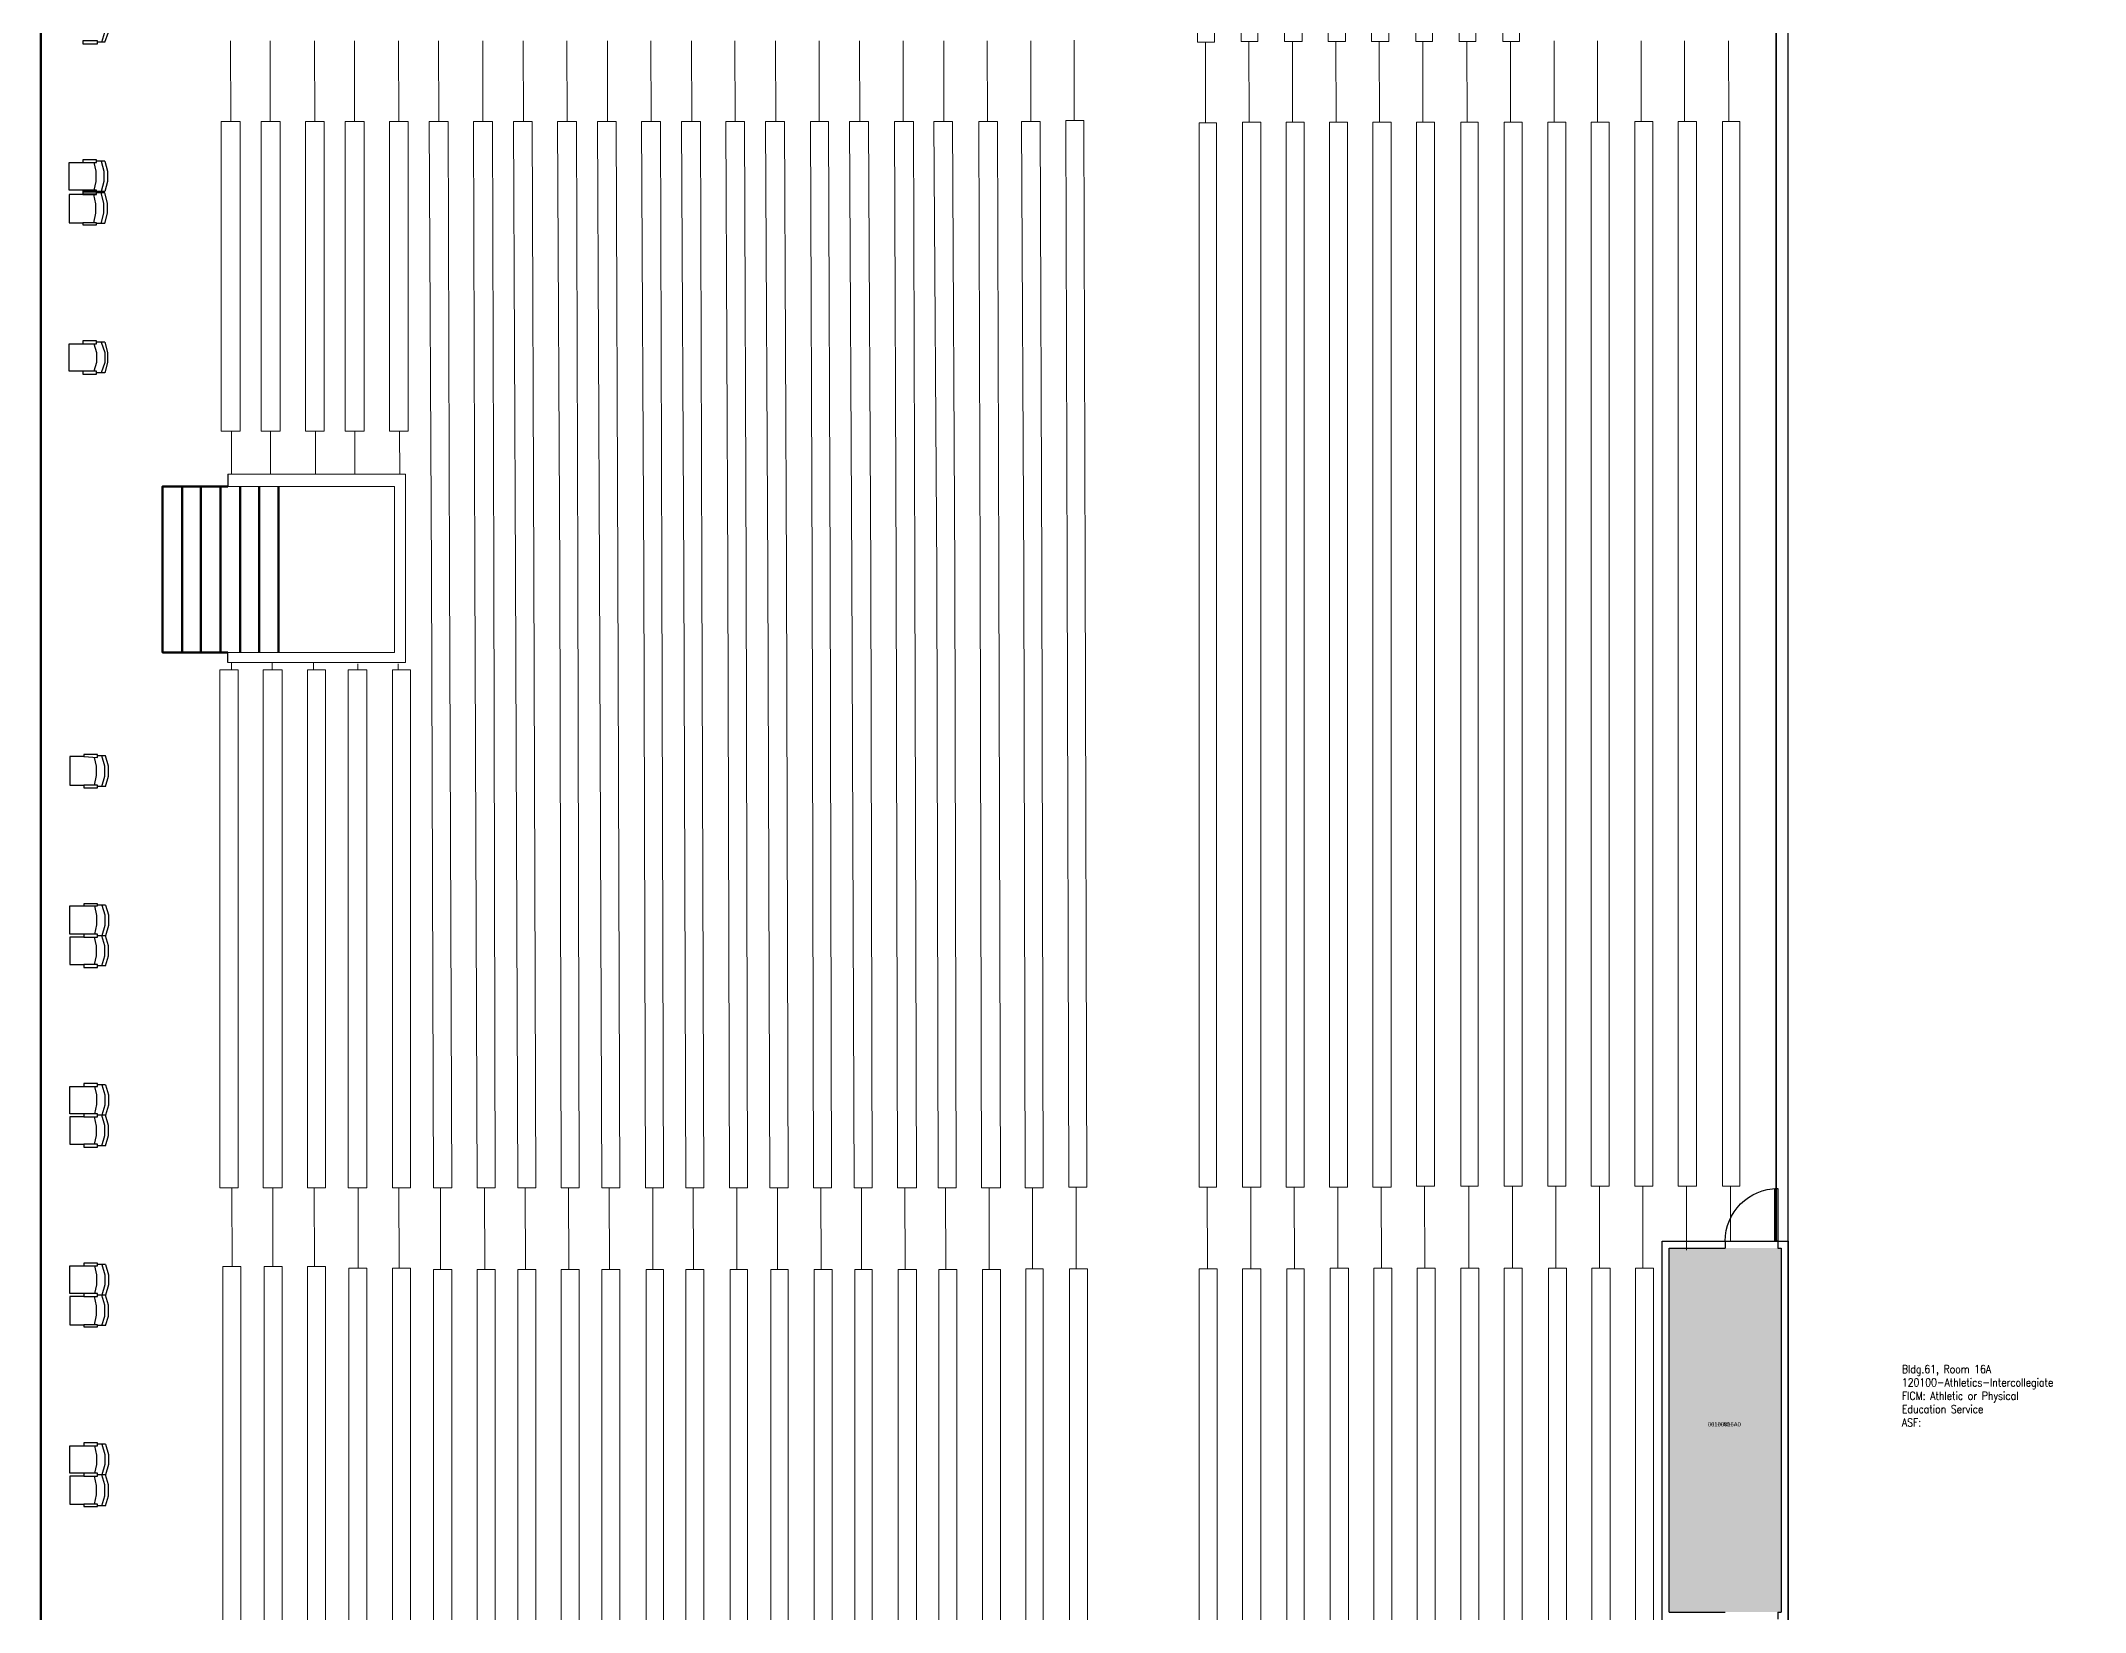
# Model space of a CAD drawing. Header units: inches. Extents: x -8 to 1160, y -269 to 3507.
# Drawn here: x -8 to 1160, y 1723 to 2621 of the extents above; entities that cross this region are included whole.
import ezdxf

# ---------------------------------------------------------------- set-up
doc = ezdxf.new("R2010")
doc.units = ezdxf.units.IN
doc.header["$LTSCALE"] = 10
doc.header["$MEASUREMENT"] = 0
for name, color, linetype in [('A-DOOR', 2, 'CONTINUOUS'), ('A-FLOR', 3, 'CONTINUOUS'), ('A-IDEN-RNUM', 7, 'CONTINUOUS'), ('A-IDEN-SNUM', 4, 'CONTINUOUS'), ('A-IDEN-VNUM', 4, 'CONTINUOUS'), ('A-ROOF', 2, 'CONTINUOUS'), ('A-WALL', 5, 'CONTINUOUS'), ('Rooms-Category-Color', 7, 'CONTINUOUS'), ('Rooms-College-Color', 7, 'CONTINUOUS'), ('Rooms-Department-Color', 7, 'CONTINUOUS'), ('Rooms-Division-Color', 7, 'CONTINUOUS'), ('Rooms-Information', 7, 'CONTINUOUS')]:
    doc.layers.add(name, color=color, linetype=linetype)
doc.styles.add('ROOMVNUMBER', font='simplex.shx', dxfattribs={"width": 0.85})

msp = doc.modelspace()

# ---------------------------------------------------------------- hatches: boundary and pattern name
at = {"layer": 'Rooms-Category-Color', "true_color": 0xfbafa2}
msp.add_hatch(color=21, dxfattribs=at).paths.add_polyline_path([(922.5, 1931), (986.5, 1931), (986.5, 1723), (922.5, 1723)])
at = {"layer": 'Rooms-College-Color', "true_color": 0xadadad}
msp.add_hatch(color=253, dxfattribs=at).paths.add_polyline_path([(922.5, 1931), (986.5, 1931), (986.5, 1723), (922.5, 1723)])
at = {"layer": 'Rooms-Department-Color', "true_color": 0x604aed}
msp.add_hatch(color=173, dxfattribs=at).paths.add_polyline_path([(922.5, 1931), (986.5, 1931), (986.5, 1723), (922.5, 1723)])
at = {"layer": 'Rooms-Division-Color', "true_color": 0x604aed}
msp.add_hatch(color=173, dxfattribs=at).paths.add_polyline_path([(922.5, 1931), (986.5, 1931), (986.5, 1723), (922.5, 1723)])

# ---------------------------------------------------------------- linework, layer by layer
at = {"layer": 'A-DOOR'}
for p, q in [((982.8, 1935, -1.7), (982.8, 1965, -1.7)), ((982.8, 1965, -1.7), (984.5, 1965, -1.7)), ((984.5, 1965, -1.7), (984.5, 1935, -1.7)), ((984.5, 1935, -1.7), (982.8, 1935, -1.7))]:
    msp.add_line(p, q, dxfattribs=at)
at = {"layer": 'A-DOOR', "extrusion": (0, 0, -1)}
msp.add_arc((-984.5, 1935, 1.7), 30, 360, 90, dxfattribs=at)
at = {"layer": 'A-FLOR'}
msp.add_line((954.5, 1935, -1.7), (984.5, 1935, -1.7), dxfattribs=at)
at = {"layer": 'A-FLOR', "lineweight": 53}
for points in [[(-6.7, -2.9), (-7.5, -2.9), (-7.5, 3386.6), (45.4, 3386.6), (45.4, 3315.3), (213.8, 3394.7)], [(99.3, 2366.2), (62, 2366.2), (62, 2271.4), (99.3, 2271.4)], [(73.2, 2366.2), (73.2, 2271.4)], [(83.9, 2366.2), (83.9, 2271.4)], [(95.1, 2366.2), (95.1, 2271.4)], [(106.3, 2366.2), (106.3, 2271.4)], [(117.1, 2366.2), (117.1, 2271.4)], [(128.2, 2366.2), (128.2, 2271.4)]]:
    msp.add_lwpolyline(points, dxfattribs=at)
at = {"layer": 'A-FLOR', "lineweight": 35, "elevation": -1.7}
msp.add_lwpolyline([(983.5, 1935), (983.5, 3229.3), (656.4, 3229.8), (656.4, 3241.8), (49.2, 3242.6)], dxfattribs=at)
at = {"layer": 'A-FLOR', "lineweight": 5}
for points in [[(653.1, 2620), (662.7, 2620), (662.7, 3198.3), (653.1, 3198.3), (653.1, 2620)], [(678, 2620.4), (687.5, 2620.4), (687.5, 3198.3), (678, 3198.3), (678, 2620.4)], [(702.8, 2620.4), (712.8, 2620.4), (712.8, 3198.3), (702.8, 3198.3), (702.8, 2620.4)], [(727.7, 2620.4), (737.6, 2620.4), (737.6, 3198.3), (727.7, 3198.3), (727.7, 2620.4)], [(752.5, 2620.4), (762.4, 2620.4), (762.4, 3198.3), (752.5, 3198.3), (752.5, 2620.4)], [(777.8, 2620.4), (787.3, 2620.4), (787.3, 3198.7), (777.8, 3198.7), (777.8, 2620.4)], [(802.6, 2620.4), (812.1, 2620.4), (812.1, 3198.7), (802.6, 3198.7), (802.6, 2620.4)], [(827.4, 2620.4), (836.9, 2620.4), (836.9, 3198.7), (827.4, 3198.7), (827.4, 2620.4)], [(95.5, 2397.7), (106.3, 2397.7), (106.3, 2574.8), (95.5, 2574.8), (95.5, 2397.7)], [(118.3, 2397.7), (129.1, 2397.7), (129.1, 2574.8), (118.3, 2574.8), (118.3, 2397.7)], [(143.6, 2397.7), (154.3, 2397.7), (154.3, 2574.8), (143.6, 2574.8), (143.6, 2397.7)], [(166.3, 2397.7), (177.1, 2397.7), (177.1, 2574.8), (166.3, 2574.8), (166.3, 2397.7)], [(191.6, 2397.7), (202.3, 2397.7), (202.3, 2574.8), (191.6, 2574.8), (191.6, 2397.7)], [(225.9, 2317.3), (225.1, 2574.8), (214.3, 2574.8), (215.6, 2317.3)], [(251.2, 2317.3), (250.4, 2574.8), (239.6, 2574.8), (240.4, 2317.3)], [(274, 2317.3), (273.1, 2574.8), (262.4, 2574.8), (263.6, 2317.3)], [(299.2, 2317.3), (298.4, 2574.8), (287.6, 2574.8), (288.9, 2317.3)], [(322, 2317.3), (321.1, 2574.8), (310.4, 2574.8), (311.6, 2317.3)], [(347.2, 2317.3), (346.4, 2574.8), (335.6, 2574.8), (336.9, 2317.3)], [(370, 2317.3), (369.2, 2574.8), (358.4, 2574.8), (359.6, 2317.3)], [(395.2, 2317.3), (394.4, 2574.8), (383.7, 2574.8), (384.9, 2317.3)], [(418.4, 2317.3), (417.2, 2574.8), (406.4, 2574.8), (407.7, 2317.3)], [(443.3, 2317.3), (442.4, 2574.8), (432.1, 2574.8), (432.9, 2317.3)], [(466.5, 2317.3), (465.2, 2574.8), (454.4, 2574.8), (455.7, 2317.3)], [(491.7, 2317.3), (490.9, 2574.8), (480.1, 2574.8), (480.9, 2317.3)], [(514.5, 2317.3), (513.2, 2574.8), (502.5, 2574.8), (504.1, 2317.3)], [(539.7, 2317.3), (538.9, 2574.8), (528.1, 2574.8), (529, 2317.3)], [(564.1, 2317.3), (563.3, 2574.8), (552.6, 2574.8), (553.8, 2317.3)], [(589, 2317.8), (588.2, 2575.2), (577.8, 2575.2), (578.6, 2317.8)], [(654, 1965.9), (663.9, 1965.9), (663.9, 2574), (654, 2574), (654, 1965.9)], [(678.8, 1965.9), (689.2, 1965.9), (689.2, 2574.4), (678.8, 2574.4), (678.8, 1965.9)], [(703.7, 1965.9), (714, 1965.9), (714, 2574.4), (703.7, 2574.4), (703.7, 1965.9)], [(728.5, 1965.9), (738.8, 1965.9), (738.8, 2574.4), (728.5, 2574.4), (728.5, 1965.9)], [(753.3, 1965.9), (763.7, 1965.9), (763.7, 2574.4), (753.3, 2574.4), (753.3, 1965.9)], [(778.2, 1966.3), (788.5, 1966.3), (788.5, 2574.4), (778.2, 2574.4), (778.2, 1966.3)], [(803.4, 1966.3), (813.4, 1966.3), (813.4, 2574.4), (803.4, 2574.4), (803.4, 1966.3)], [(828.3, 1966.3), (838.6, 1966.3), (838.6, 2574.4), (828.3, 2574.4), (828.3, 1966.3)], [(853.1, 1966.3), (863.4, 1966.3), (863.4, 2574.4), (853.1, 2574.4), (853.1, 1966.3)], [(877.9, 1966.3), (888.3, 1966.3), (888.3, 2574.4), (877.9, 2574.4), (877.9, 1966.3)], [(902.8, 1966.3), (913.1, 1966.3), (913.1, 2574.8), (902.8, 2574.8), (902.8, 1966.3)], [(927.6, 1966.3), (938, 1966.3), (938, 2574.8), (927.6, 2574.8), (927.6, 1966.3)], [(952.9, 1966.3), (962.8, 1966.3), (962.8, 2574.8), (952.9, 2574.8), (952.9, 1966.3)], [(215.6, 2317.3), (216.8, 1965.5), (227.2, 1965.5), (225.9, 2317.3)], [(240.4, 2317.3), (241.7, 1965.5), (252, 1965.5), (251.2, 2317.3)], [(263.6, 2317.3), (264.8, 1965.5), (275.2, 1965.5), (274, 2317.3)], [(288.9, 2317.3), (289.7, 1965.5), (300, 1965.5), (299.2, 2317.3)], [(311.6, 2317.3), (312.9, 1965.5), (323.2, 1965.5), (322, 2317.3)], [(336.9, 2317.3), (337.7, 1965.5), (348.1, 1965.5), (347.2, 2317.3)], [(359.6, 2317.3), (360.9, 1965.5), (371.2, 1965.5), (370, 2317.3)], [(384.9, 2317.3), (385.7, 1965.5), (396.1, 1965.5), (395.2, 2317.3)], [(407.7, 2317.3), (408.9, 1965.5), (419.3, 1965.5), (418.4, 2317.3)], [(432.9, 2317.3), (433.7, 1965.5), (444.1, 1965.5), (443.3, 2317.3)], [(455.7, 2317.3), (456.9, 1965.5), (467.3, 1965.5), (466.5, 2317.3)], [(480.9, 2317.3), (481.8, 1965.5), (492.5, 1965.5), (491.7, 2317.3)], [(504.1, 2317.3), (504.9, 1965.5), (515.3, 1965.5), (514.5, 2317.3)], [(529, 2317.3), (529.8, 1965.5), (540.6, 1965.5), (539.7, 2317.3)], [(553.8, 2317.3), (554.6, 1965.5), (565, 1965.5), (564.1, 2317.3)], [(578.6, 2317.8), (579.5, 1965.9), (589.8, 1965.9), (589, 2317.8)], [(94.7, 1965.5), (105.1, 1965.5), (105.1, 2261.5), (94.7, 2261.5), (94.7, 1965.5)], [(119.5, 1965.5), (130.3, 1965.5), (130.3, 2261.5), (119.5, 2261.5), (119.5, 1965.5)], [(144.8, 1965.5), (155.1, 1965.5), (155.1, 2261.5), (144.8, 2261.5), (144.8, 1965.5)], [(168, 1965.5), (178.7, 1965.5), (178.7, 2261.5), (168, 2261.5), (168, 1965.5)], [(193.2, 1965.5), (203.6, 1965.5), (203.6, 2261.5), (193.2, 2261.5), (193.2, 1965.5)], [(96.4, 1312.2), (106.7, 1312.2), (106.7, 1920.4), (96.4, 1920.4), (96.4, 1312.2)], [(120, 1312.2), (130.3, 1312.2), (130.3, 1920.4), (120, 1920.4), (120, 1312.2)], [(144.8, 1312.2), (155.1, 1312.2), (155.1, 1920.4), (144.8, 1920.4), (144.8, 1312.2)], [(168.4, 1311.4), (178.7, 1311.4), (178.7, 1919.5), (168.4, 1919.5), (168.4, 1311.4)], [(193.2, 1311.4), (203.6, 1311.4), (203.6, 1919.5), (193.2, 1919.5), (193.2, 1311.4)], [(216.8, 1310.6), (227.2, 1310.6), (227.2, 1918.7), (216.8, 1918.7), (216.8, 1310.6)], [(241.7, 1310.6), (252, 1310.6), (252, 1918.7), (241.7, 1918.7), (241.7, 1310.6)], [(264.8, 1310.6), (275.2, 1310.6), (275.2, 1918.7), (264.8, 1918.7), (264.8, 1310.6)], [(289.7, 1310.6), (300, 1310.6), (300, 1918.7), (289.7, 1918.7), (289.7, 1310.6)], [(312.9, 1310.6), (323.2, 1310.6), (323.2, 1918.7), (312.9, 1918.7), (312.9, 1310.6)], [(338.1, 1310.6), (348.1, 1310.6), (348.1, 1918.7), (338.1, 1918.7), (338.1, 1310.6)], [(360.9, 1310.6), (371.2, 1310.6), (371.2, 1918.7), (360.9, 1918.7), (360.9, 1310.6)], [(386.1, 1310.6), (396.1, 1310.6), (396.1, 1918.7), (386.1, 1918.7), (386.1, 1310.6)], [(409.3, 1310.6), (419.3, 1310.6), (419.3, 1918.7), (409.3, 1918.7), (409.3, 1310.6)], [(434.2, 1310.6), (444.5, 1310.6), (444.5, 1918.7), (434.2, 1918.7), (434.2, 1310.6)], [(457.3, 1310.6), (467.3, 1310.6), (467.3, 1918.7), (457.3, 1918.7), (457.3, 1310.6)], [(482.2, 1310.6), (492.5, 1310.6), (492.5, 1918.7), (482.2, 1918.7), (482.2, 1310.6)], [(505.4, 1310.6), (515.7, 1310.6), (515.7, 1918.7), (505.4, 1918.7), (505.4, 1310.6)], [(530.2, 1310.6), (540.6, 1310.6), (540.6, 1918.7), (530.2, 1918.7), (530.2, 1310.6)], [(555, 1310.6), (565, 1310.6), (565, 1919.1), (555, 1919.1), (555, 1310.6)], [(579.9, 1310.6), (590.2, 1310.6), (590.2, 1919.1), (579.9, 1919.1), (579.9, 1310.6)], [(654, 1311), (664.3, 1311), (664.3, 1919.1), (654, 1919.1), (654, 1311)], [(678.8, 1311), (689.2, 1311), (689.2, 1919.1), (678.8, 1919.1), (678.8, 1311)], [(704.1, 1310.6), (714, 1310.6), (714, 1919.1), (704.1, 1919.1), (704.1, 1310.6)], [(728.9, 1311), (739.3, 1311), (739.3, 1919.5), (728.9, 1919.5), (728.9, 1311)], [(753.7, 1311), (764.1, 1311), (764.1, 1919.5), (753.7, 1919.5), (753.7, 1311)], [(778.6, 1311), (788.9, 1311), (788.9, 1919.5), (778.6, 1919.5), (778.6, 1311)], [(803.4, 1311.4), (813.8, 1311.4), (813.8, 1919.5), (803.4, 1919.5), (803.4, 1311.4)], [(828.3, 1311.4), (838.6, 1311.4), (838.6, 1919.5), (828.3, 1919.5), (828.3, 1311.4)], [(853.5, 1311.4), (863.9, 1311.4), (863.9, 1919.5), (853.5, 1919.5), (853.5, 1311.4)], [(878.3, 1311.4), (888.7, 1311.4), (888.7, 1919.5), (878.3, 1919.5), (878.3, 1311.4)], [(903.2, 1311.4), (913.5, 1311.4), (913.5, 1919.5), (903.2, 1919.5), (903.2, 1311.4)]]:
    msp.add_lwpolyline(points, dxfattribs=at)
at = {"layer": 'A-FLOR', "lineweight": 25}
for points in [[(27.2, 2620), (28.9, 2625.8), (28.9, 2631.5), (27.2, 2637.3)], [(28.9, 2620), (31, 2625.8), (31, 2631.5), (28.9, 2637.3)], [(16.5, 2619.1), (24.8, 2619.1), (24.8, 2620.8), (16.5, 2620.8), (16.5, 2619.1)], [(28.9, 2620), (24.8, 2620)], [(16.5, 2535.5), (8.6, 2535.5), (8.6, 2551.2), (16.5, 2551.2)], [(16.5, 2551.2), (24.3, 2551.2), (24.3, 2552.9), (16.5, 2552.9), (16.5, 2551.2)], [(22.7, 2551.2), (23.9, 2546.3), (23.9, 2540.5), (22.7, 2535.5)], [(28.9, 2552.1), (24.3, 2552.1)], [(26.8, 2552.1), (28.5, 2546.3), (28.5, 2540.5), (26.8, 2534.7)], [(28.9, 2552.1), (30.5, 2546.3), (30.5, 2540.5), (28.9, 2534.7)], [(16.5, 2533.9), (24.3, 2533.9), (24.3, 2535.5), (16.5, 2535.5), (16.5, 2533.9)], [(16.5, 2533), (24.3, 2533), (24.3, 2534.7), (16.5, 2534.7), (16.5, 2533)], [(28.9, 2534.7), (24.3, 2534.7)], [(28.9, 2533.9), (24.3, 2533.9)], [(26.8, 2516.5), (28.5, 2522.3), (28.5, 2528.1), (26.8, 2533.9)], [(28.9, 2516.5), (30.5, 2522.3), (30.5, 2528.1), (28.9, 2533.9)], [(16.5, 2533), (8.6, 2533), (8.6, 2516.9), (16.5, 2516.9)], [(22.7, 2516.9), (23.9, 2522.3), (23.9, 2527.6), (22.7, 2533)], [(16.5, 2515.6), (24.3, 2515.6), (24.3, 2516.9), (16.5, 2516.9), (16.5, 2515.6)], [(28.9, 2516.5), (24.3, 2516.5)], [(16.5, 2432), (8.6, 2432), (8.6, 2447.7), (16.5, 2447.7)], [(16.5, 2447.7), (24.3, 2447.7), (24.3, 2449.4), (16.5, 2449.4), (16.5, 2447.7)], [(22.7, 2447.7), (24.3, 2442.8), (24.3, 2437), (22.7, 2432)], [(28.9, 2448.6), (24.3, 2448.6)], [(26.8, 2448.6), (28.9, 2442.8), (28.9, 2437), (26.8, 2431.2)], [(28.9, 2448.6), (30.5, 2442.8), (30.5, 2437), (28.9, 2431.2)], [(16.5, 2430.4), (24.3, 2430.4), (24.3, 2432), (16.5, 2432), (16.5, 2430.4)], [(28.9, 2431.2), (24.3, 2431.2)], [(16.9, 2211.8), (9, 2211.8), (9, 2195.6), (16.9, 2195.6)], [(24.8, 2211.4), (24.8, 2213), (16.9, 2213), (16.9, 2211.8), (24.8, 2211.4)], [(23.1, 2195.6), (24.3, 2201), (24.3, 2206.4), (23.1, 2211.4)], [(29.3, 2212.2), (24.8, 2212.2)], [(27.2, 2194.8), (28.9, 2200.6), (28.9, 2206.4), (27.2, 2212.2)], [(29.3, 2194.8), (31, 2200.6), (31, 2206.4), (29.3, 2212.2)], [(16.9, 2194), (24.8, 2194), (24.8, 2195.6), (16.9, 2195.6), (16.9, 2194)], [(29.3, 2194.8), (24.8, 2194.8)], [(16.9, 2110.4), (9, 2110.4), (9, 2126.5), (16.9, 2126.5)], [(16.9, 2126.5), (24.8, 2126.5), (24.8, 2127.8), (16.9, 2127.8), (16.9, 2126.5)], [(23.1, 2126.5), (24.3, 2121.1), (24.3, 2115.7), (23.1, 2110.4)], [(29.3, 2126.9), (24.8, 2126.9)], [(27.2, 2126.9), (28.9, 2121.5), (28.9, 2115.3), (27.2, 2109.5)], [(29.3, 2126.9), (31, 2121.5), (31, 2115.3), (29.3, 2109.5)], [(16.9, 2108.7), (9, 2108.7), (9, 2093), (16.9, 2093)], [(16.9, 2108.7), (24.8, 2108.7), (24.8, 2110.4), (16.9, 2110.4), (16.9, 2108.7)], [(16.9, 2108.7), (24.8, 2108.7), (24.8, 2110.4), (16.9, 2110.4), (16.9, 2108.7)], [(23.1, 2093), (24.3, 2097.9), (24.3, 2103.7), (23.1, 2108.7)], [(29.3, 2109.5), (24.8, 2109.5)], [(29.3, 2109.5), (24.8, 2109.5)], [(27.2, 2092.2), (28.9, 2097.9), (28.9, 2103.7), (27.2, 2109.5)], [(29.3, 2092.2), (31, 2097.9), (31, 2103.7), (29.3, 2109.5)], [(16.9, 2091.3), (24.8, 2091.3), (24.8, 2093), (16.9, 2093), (16.9, 2091.3)], [(29.3, 2092.2), (24.8, 2092.2)], [(16.9, 2007.7), (9, 2007.7), (9, 2023.4), (16.9, 2023.4)], [(16.9, 2023.4), (24.8, 2023.4), (24.8, 2025.1), (16.9, 2025.1), (16.9, 2023.4)], [(23.1, 2023.4), (24.3, 2018.5), (24.3, 2013.1), (23.1, 2007.7)], [(29.3, 2024.3), (24.8, 2024.3)], [(27.2, 2024.3), (28.9, 2018.5), (28.9, 2012.7), (27.2, 2006.9)], [(29.3, 2024.3), (31, 2018.5), (31, 2012.7), (29.3, 2006.9)], [(16.9, 2006), (9, 2006), (9, 1990.3), (16.9, 1990.3)], [(16.9, 2006), (24.8, 2006), (24.8, 2007.7), (16.9, 2007.7), (16.9, 2006)], [(16.9, 2006), (24.8, 2006), (24.8, 2007.7), (16.9, 2007.7), (16.9, 2006)], [(23.1, 1990.3), (24.3, 1995.3), (24.3, 2000.7), (23.1, 2006)], [(29.3, 2006.9), (24.8, 2006.9)], [(29.3, 2006.9), (24.8, 2006.9)], [(27.2, 1989.5), (28.9, 1995.3), (28.9, 2001.1), (27.2, 2006.9)], [(29.3, 1989.5), (31, 1995.3), (31, 2001.1), (29.3, 2006.9)], [(16.9, 1988.7), (24.8, 1988.7), (24.8, 1990.3), (16.9, 1990.3), (16.9, 1988.7)], [(29.3, 1989.5), (24.8, 1989.5)], [(16.9, 1905), (9, 1905), (9, 1920.8), (16.9, 1920.8)], [(16.9, 1920.8), (24.8, 1920.8), (24.8, 1922.4), (16.9, 1922.4), (16.9, 1920.8)], [(23.1, 1920.8), (24.3, 1915.8), (24.3, 1910), (23.1, 1905)], [(29.3, 1921.6), (24.8, 1921.6)], [(27.2, 1921.6), (28.9, 1915.8), (28.9, 1910), (27.2, 1904.2)], [(29.3, 1921.6), (31, 1915.8), (31, 1910), (29.3, 1904.2)], [(16.9, 1903.4), (9, 1903.4), (9, 1887.2), (16.9, 1887.2)], [(16.9, 1903.4), (24.8, 1903.4), (24.8, 1905), (16.9, 1905), (16.9, 1903.4)], [(16.9, 1903.4), (24.8, 1903.4), (24.8, 1905), (16.9, 1905), (16.9, 1903.4)], [(23.1, 1887.2), (24.3, 1892.6), (24.3, 1898), (23.1, 1903.4)], [(29.3, 1904.2), (24.8, 1904.2)], [(29.3, 1904.2), (24.8, 1904.2)], [(27.2, 1886.8), (28.9, 1892.2), (28.9, 1898.4), (27.2, 1904.2)], [(29.3, 1886.8), (31, 1892.2), (31, 1898.4), (29.3, 1904.2)], [(16.9, 1886), (24.8, 1886), (24.8, 1887.2), (16.9, 1887.2), (16.9, 1886)], [(29.3, 1886.8), (24.8, 1886.8)], [(16.9, 1802.4), (9, 1802.4), (9, 1818.1), (16.9, 1818.1)], [(16.9, 1818.1), (24.8, 1818.1), (24.8, 1819.8), (16.9, 1819.8), (16.9, 1818.1)], [(23.1, 1818.1), (24.3, 1812.7), (24.3, 1807.3), (23.1, 1802.4)], [(29.3, 1818.9), (24.8, 1818.9)], [(27.2, 1818.9), (28.9, 1813.1), (28.9, 1807.3), (27.2, 1801.5)], [(29.3, 1818.9), (31, 1813.1), (31, 1807.3), (29.3, 1801.5)], [(16.9, 1800.7), (9, 1800.7), (9, 1784.6), (16.9, 1784.6)], [(16.9, 1800.7), (24.8, 1800.7), (24.8, 1802.4), (16.9, 1802.4), (16.9, 1800.7)], [(16.9, 1800.7), (24.8, 1800.7), (24.8, 1802.4), (16.9, 1802.4), (16.9, 1800.7)], [(23.1, 1784.6), (24.3, 1790), (24.3, 1795.3), (23.1, 1800.7)], [(29.3, 1801.5), (24.8, 1801.5)], [(29.3, 1801.5), (24.8, 1801.5)], [(27.2, 1783.7), (28.9, 1789.5), (28.9, 1795.8), (27.2, 1801.5)], [(29.3, 1783.7), (31, 1789.5), (31, 1795.8), (29.3, 1801.5)], [(16.9, 1783.3), (24.8, 1783.3), (24.8, 1784.6), (16.9, 1784.6), (16.9, 1783.3)], [(29.3, 1783.7), (24.8, 1783.7)]]:
    msp.add_lwpolyline(points, dxfattribs=at)
at = {"layer": 'A-FLOR', "lineweight": 9}
for points in [[(100.9, 2574.8), (100.7, 2620.8)], [(123.5, 2620.8), (123.5, 2574.8)], [(148.9, 2574.8), (148.8, 2620.8)], [(171.5, 2620.8), (171.5, 2574.8)], [(196.9, 2574.8), (196.8, 2620.8)], [(101.3, 2373.2), (101.3, 2397.7)], [(123.7, 2397.7), (123.7, 2373.2)], [(149.4, 2373.2), (149.3, 2397.7)], [(171.7, 2397.7), (171.7, 2373.2)], [(197.4, 2373.2), (197.3, 2397.7)], [(101.3, 2261.5), (101.3, 2265.6)], [(124.5, 2261.5), (124.5, 2265.6)], [(148.1, 2265.6), (148.1, 2261.5)], [(173.4, 2261.5), (173.4, 2264.8)], [(196.5, 2264.8), (196.6, 2261.5)], [(101.7, 1920.4), (101.6, 1965.5)], [(125, 1920.4), (124.9, 1965.5)], [(148.6, 1965.5), (148.7, 1920.4)], [(173.7, 1919.5), (173.7, 1965.5)], [(197, 1965.5), (197.1, 1919.5)]]:
    msp.add_lwpolyline(points, dxfattribs=at)
at = {"layer": 'A-FLOR', "lineweight": 9, "elevation": -1.7}
for points in [[(219.6, 2620.8), (219.7, 2574.8)], [(244.8, 2620.8), (244.9, 2574.8)], [(268, 2620.8), (268.1, 2574.8)], [(292.9, 2620.8), (293, 2574.8)], [(316.1, 2620.8), (316.1, 2574.8)], [(340.9, 2620.8), (341, 2574.8)], [(364.1, 2620.8), (364.2, 2574.8)], [(388.9, 2620.8), (389, 2574.8)], [(412.1, 2620.8), (412.2, 2574.8)], [(436.9, 2620.8), (437, 2574.8)], [(460.1, 2620.8), (460.2, 2574.8)], [(484.9, 2620.8), (485, 2574.8)], [(508.1, 2620.8), (508.2, 2574.8)], [(533, 2620.8), (533.1, 2574.8)], [(557.8, 2620.8), (557.9, 2574.8)], [(582.6, 2621.2), (582.7, 2575.2)], [(657.6, 2620), (657.7, 2574)], [(682.4, 2620.4), (682.5, 2574.4)], [(707.3, 2620.4), (707.3, 2574.4)], [(732.1, 2620.4), (732.2, 2574.4)], [(756.9, 2620.4), (757, 2574.4)], [(781.8, 2620.4), (781.8, 2574.4)], [(807, 2620.4), (807.1, 2574.4)], [(831.9, 2620.4), (831.9, 2574.4)], [(856.7, 2620.8), (856.8, 2574.4)], [(881.5, 2620.8), (881.6, 2574.4)], [(906.4, 2620.8), (906.4, 2574.8)], [(931.2, 2620.8), (931.3, 2574.8)], [(956.4, 2620.8), (956.5, 2574.8)], [(220.7, 1965.5), (220.7, 1918.7)], [(245.9, 1965.5), (246, 1918.7)], [(269.1, 1965.5), (269.2, 1918.7)], [(293.9, 1965.5), (294, 1918.7)], [(317.1, 1965.5), (317.2, 1918.7)], [(342, 1965.5), (342, 1918.7)], [(365.1, 1965.5), (365.2, 1918.7)], [(390, 1965.5), (390, 1918.7)], [(413.2, 1965.5), (413.2, 1918.7)], [(438, 1965.5), (438.1, 1918.7)], [(461.2, 1965.5), (461.2, 1918.7)], [(486, 1965.5), (486.1, 1918.7)], [(509.2, 1965.5), (509.3, 1918.7)], [(534, 1965.5), (534.1, 1918.7)], [(558.9, 1965.5), (558.9, 1919.1)], [(583.7, 1965.9), (583.8, 1919.1)], [(658.6, 1965.9), (658.7, 1919.1)], [(683.5, 1965.9), (683.5, 1919.1)], [(708.3, 1965.9), (708.4, 1919.1)], [(733.2, 1965.9), (733.2, 1919.5)], [(758, 1965.9), (758.1, 1919.5)], [(782.8, 1966.3), (782.9, 1919.5)], [(808.1, 1966.3), (808.1, 1919.5)], [(832.9, 1966.3), (833, 1919.5)], [(857.8, 1966.3), (857.8, 1919.5)], [(882.6, 1966.3), (882.7, 1919.5)], [(907.4, 1966.3), (907.5, 1919.5)], [(932.3, 1966.3), (932.3, 1929.9)], [(957.5, 1966.3), (957.5, 1935)]]:
    msp.add_lwpolyline(points, dxfattribs=at)
at = {"layer": 'A-ROOF'}
msp.add_line((990.5, 0), (990.5, 3246), dxfattribs=at)
at = {"layer": 'A-WALL'}
for p, q in [((99.3, 2373.2, -1.7), (99.3, 2366.2, -1.7)), ((99.3, 2265.6, -1.7), (99.3, 2271.4, -1.7)), ((918.5, 1935, -1.7), (954.5, 1935, -1.7)), ((954.5, 1935, -1.7), (954.5, 1931, -1.7)), ((984.5, 1935, -1.7), (984.5, 1931, -1.7)), ((984.5, 1935, -1.7), (990.5, 1935, -1.7)), ((922.5, 1723, -1.7), (954.5, 1723, -1.7)), ((984.5, 1723, -1.7), (984.5, 1719, -1.7)), ((984.5, 1723, -1.7), (986.5, 1723, -1.7))]:
    msp.add_line(p, q, dxfattribs=at)
at = {"layer": 'A-WALL', "lineweight": 5}
for points in [[(99.3, 2265.6), (200.7, 2265.6), (200.7, 2373.2), (99.3, 2373.2)], [(99.3, 2366.2), (194.5, 2366.2), (194.5, 2271.4), (99.3, 2271.4)]]:
    msp.add_lwpolyline(points, dxfattribs=at)
at = {"layer": 'A-WALL', "elevation": -1.7}
for points in [[(954.7, 1311), (918.5, 1311), (918.5, 1935), (954.5, 1935)], [(922.5, 1723), (922.5, 1931), (954.5, 1931)], [(984.5, 1935), (990.5, 1935), (990.5, 1311), (984.7, 1311)], [(984.5, 1931), (986.5, 1931), (986.5, 1723)]]:
    msp.add_lwpolyline(points, dxfattribs=at)

# ---------------------------------------------------------------- texts
at = {"layer": 'A-IDEN-RNUM'}
msp.add_text('0016-A0', height=2.4, dxfattribs=at).set_placement((944.6, 1829.1, -3.4))
at = {"layer": 'A-IDEN-SNUM'}
msp.add_text('06100016A0', height=2.4, dxfattribs=at).set_placement((944.6, 1829.1, -3.4))
at = {"layer": 'A-IDEN-VNUM', "style": 'ROOMVNUMBER', "width": 0.85}
msp.add_text('016A', height=32, dxfattribs=at).set_placement((1055.4, 1829.1, -1.7))

# ---------------------------------------------------------------- next in the draw order: texts
at = {"layer": 'Rooms-Information', "insert": (1055.4, 1829.1, -1.7), "char_height": 4.5714, "width": 102.4, "attachment_point": 7, "style": 'ROOMVNUMBER', "bg_fill": 3, "box_fill_scale": 1.5, "bg_fill_color": 256, "bg_fill_true_color": 13158600, "bg_fill_transparency": 0}
msp.add_mtext('Bldg.61, Room 16A^M^J120100-Athletics-Intercollegiate^M^JFICM: Athletic or Physical Education Service^M^JASF: ', dxfattribs=at)

doc.saveas('drawing.dxf')
